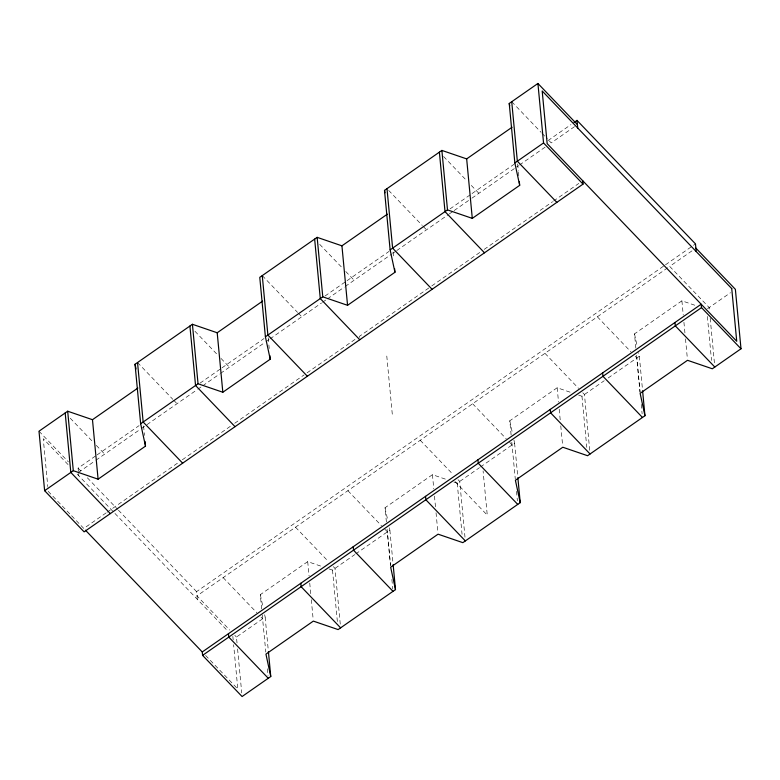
<?xml version="1.0" encoding="UTF-8"?>
<svg xmlns="http://www.w3.org/2000/svg" width="780" height="780" viewBox="0 0 780 780"><rect width="100%" height="100%" fill="white"/><g stroke="black" fill="none" stroke-linecap="round" stroke-linejoin="round"><path stroke-width="0.58" stroke-dasharray="3.9 2.92" d="M78.39 471.325L78.088 468.136L96.086 455.588M97.09 454.896L139.084 425.627M200.07 383.116L221.072 368.482M222.066 367.78L264.059 338.51M325.046 296L346.047 281.365M347.051 280.673L389.044 251.404M450.031 208.894L471.023 194.259M472.027 193.567L514.02 164.297M548.018 140.595L571.009 124.576M78.487 472.387L94.984 460.892M95.95 460.21L140.361 429.263M141.355 428.571L196.794 389.922M197.788 389.24L201.737 386.48M202.732 385.788L219.531 374.078M220.516 373.386L265.093 342.322M266.077 341.63L269.051 339.563M270.046 338.871L321.526 302.991M322.51 302.299L326.469 299.54M327.454 298.857L344.263 287.147M345.248 286.455L391.804 254.007M392.798 253.315L395.762 251.248M396.757 250.556L448.237 214.675M449.221 213.983L453.18 211.234M454.165 210.541L470.964 198.832M471.959 198.139L518.515 165.691M519.509 164.999L545.269 147.04M574.499 126.662L551.216 142.896L546.175 137.641M106.109 512.908L83.791 528.46L70.57 514.673M107.074 512.236L179.361 461.857M182.325 459.781L232.742 424.642M234.712 423.267L304.083 374.917M307.057 372.85L357.464 337.711M428.815 287.986L359.444 336.336L359.765 339.729M431.788 285.909L480.217 252.154M484.175 249.395L552.552 201.737M553.547 201.045L578.828 183.417M197.291 599.284L196.57 591.64L664.492 265.493M665.486 264.8L695.487 243.896M667.709 267.774L196.97 595.881L229.739 630.045M692.006 250.848L669.688 266.399L709.186 307.564L709.41 309.943M261.661 608.936L260.315 594.662L307.71 561.629L322.364 566.641M386.392 522.005L385.047 507.731L432.442 474.688L447.086 479.71M511.124 435.065L509.779 420.79L557.173 387.757L571.818 392.769M635.856 348.133L634.501 333.86L681.905 300.817L696.55 305.828M237.022 643.003L236.457 637.055L265.151 617.058L264.635 614.698M329.121 568.951L332.504 570.112L354.764 554.6M355.748 553.907L389.873 530.117L389.366 527.767M453.853 482.02L457.226 483.171L479.495 467.659M480.48 466.966L514.605 443.186L513.844 439.647M578.584 395.08L581.958 396.24L604.227 380.718M608.176 377.969L639.337 356.245L638.576 352.716M707.518 308.724L730.529 292.685M511.729 101.731L541.135 132.386M541.973 133.263L545.337 136.763M443.586 156.526L467.113 181.057M471.315 185.435L478.871 193.313M597.353 316.816L630.962 351.858M635.164 356.236L636.841 357.991L640.107 392.486M388.674 190.418L422.282 225.449M423.13 226.327L426.485 229.827M544.966 353.33L578.575 388.372M582.777 392.75L584.454 394.505L589.739 450.411M319.693 244.345L342.381 267.988M345.745 271.498L354.149 280.254M472.622 403.757L506.23 438.789M509.593 442.299L512.109 444.922M262.265 275.603L297.56 312.39M298.399 313.267L301.762 316.768M420.235 440.271L453.005 474.425M458.045 479.68L459.722 481.435L465.007 537.342M455.032 481.533L487.266 515.141L483.083 470.847M194.961 331.276L217.649 354.929M221.013 358.43L229.418 367.195M347.89 490.688L381.498 525.73M384.862 529.23L387.377 531.862L390.526 565.168M137.534 362.534L172.828 399.321M173.667 400.198L177.031 403.699M295.503 527.202L328.273 561.366M333.314 566.621L334.99 568.376L340.392 625.472M70.239 418.216L92.917 441.86M96.281 445.37L104.686 454.126M223.158 577.629L256.766 612.661M260.969 617.048L262.655 618.793M78.088 468.136L81.452 471.637M87.331 477.769L117.585 509.301M118.423 510.178L196.57 591.64M39 431.213L68.406 461.867M234.78 635.3L236.457 637.055M68.065 464.578L43.27 438.731L47.794 486.623M77.162 474.055L227.867 631.166M69.742 513.815L48.253 491.41L47.911 487.822M205.579 655.414L237.812 689.013L233.62 644.719M634.501 333.86L637.299 346.817M509.779 420.79L512.567 433.758M385.047 507.731L387.845 520.689M260.315 594.662L263.113 607.63M710.2 318.269L714.577 364.66M707.362 316.436L711.526 360.457M681.905 300.817L683.251 315.091M683.923 322.228L684.938 332.933M685.503 338.881L687.414 359.112M639.337 356.245L642.486 389.552M641.228 404.381L642.125 413.897M636.529 355.27L640.019 392.145M581.958 396.24L586.794 447.389M557.173 387.757L558.519 402.031M559.192 409.168L560.206 419.874M560.771 425.822L562.682 446.043M517.657 163.927L518.339 171.064M518.447 172.253L518.788 175.822M514.605 443.186L517.754 476.492M511.797 442.202L515.288 479.076M516.496 491.312L517.393 500.828M457.226 483.171L462.062 534.329M432.442 474.688L433.787 488.962M434.47 496.109L435.474 506.815M436.04 512.762L437.95 532.984M393.042 252.047L393.49 256.805M386.782 356.011L392.486 416.344M389.873 530.117L393.023 563.433M391.882 579.442L392.779 588.958M387.065 529.142L390.556 566.017M332.504 570.112L337.447 622.45M307.71 561.629L309.065 575.903M309.738 583.04L310.752 593.746M311.308 599.693L313.219 619.915M268.203 337.798L268.759 343.746M268.876 344.935L269.217 348.504M265.151 617.058L268.291 650.364M262.226 614.884L265.805 652.1M267.374 668.752L268.047 675.889M237.588 648.95L241.742 692.962M232.83 636.334L233.171 639.922M143.588 425.919L144.485 435.435M78.595 473.519L78.809 475.781"/><path stroke-width="1.17" d="M137.894 388.04L92.479 419.698L67.684 411.216L39 431.213L44.626 490.688L84.113 531.862L583.03 184.119L582.709 180.716M44.626 490.688L73.31 470.701L98.095 479.183L145.499 446.14L140.663 423.755L135.037 364.27L192.416 324.285L217.201 332.767L262.626 301.109M387.358 214.168L341.933 245.827L317.148 237.344L259.769 277.339L265.395 336.814L270.221 359.209L222.826 392.243L198.042 383.76L140.663 423.755M265.395 336.814L322.774 296.829L347.558 305.311L394.953 272.269L390.127 249.883L384.501 190.398L441.88 150.413L466.664 158.896L512.09 127.237M390.127 249.883L447.496 209.888L472.29 218.371L519.685 185.338L514.849 162.942L509.233 103.467L537.917 83.47L577.414 124.634M514.849 162.942L543.543 142.945L537.917 83.47M574.012 122.48L577.005 120.393L695.487 243.896L696.208 251.54M202.264 651.963L701.191 304.219L701.512 307.613L741 348.787L712.316 368.784L687.521 360.302L640.126 393.334L644.962 415.73L587.584 455.715L562.799 447.232L515.395 480.265L520.231 502.661L462.852 542.656L438.067 534.173L390.663 567.206L395.499 589.602L338.12 629.587L313.336 621.104L265.941 654.137L270.767 676.533L242.083 696.53L202.585 655.366L202.264 651.963L85.468 530.215M202.585 655.366L701.512 307.613M695.887 248.137L735.374 289.312L741 348.787M543.543 142.945L583.03 184.119M556.842 202.371L517.345 161.207L511.729 101.731M714.812 367.039L675.314 325.874L674.992 322.471M484.497 252.798L445.01 211.624L439.384 152.149M642.466 417.466L602.969 376.301L602.648 372.898M432.11 289.312L392.623 248.137L386.997 188.662M590.08 453.979L550.582 412.805L550.261 409.412M359.765 339.729L320.278 298.565L314.652 239.089M517.735 504.397L478.238 463.232L477.925 459.829M307.378 376.243L267.891 335.078L262.265 275.603M465.348 540.91L425.851 499.746L425.539 496.343M235.034 426.67L195.546 385.495L189.92 326.02M393.003 591.337L353.515 550.173L353.194 546.77M182.647 463.183L143.159 422.009L137.534 362.534M340.616 627.851L301.129 586.687L300.807 583.284M110.311 513.601L70.814 472.436L65.189 412.961M268.271 678.268L228.784 637.104L228.462 633.711M509.233 103.467L509.74 105.827M384.501 190.398L385.008 192.757M135.037 364.27L136.061 368.989M642.593 390.741L644.962 415.73M577.005 120.393L577.736 128.037M519.343 181.769L519.685 185.338M517.871 477.682L520.231 502.661M466.664 158.896L472.29 218.371M441.88 150.413L447.496 209.888M394.622 268.7L394.953 272.269M393.139 564.623L395.499 589.602M341.933 245.827L347.558 305.311M317.148 237.344L322.774 296.829M269.89 355.641L270.221 359.209M268.408 651.553L270.767 676.533M217.201 332.767L222.826 392.243M192.416 324.285L198.042 383.76M145.041 441.382L145.499 446.14M92.479 419.698L98.095 479.183M67.684 411.216L73.31 470.701M731.747 288.59L542.188 90.987L547.17 143.666L736.73 341.269L731.747 288.59"/></g></svg>
